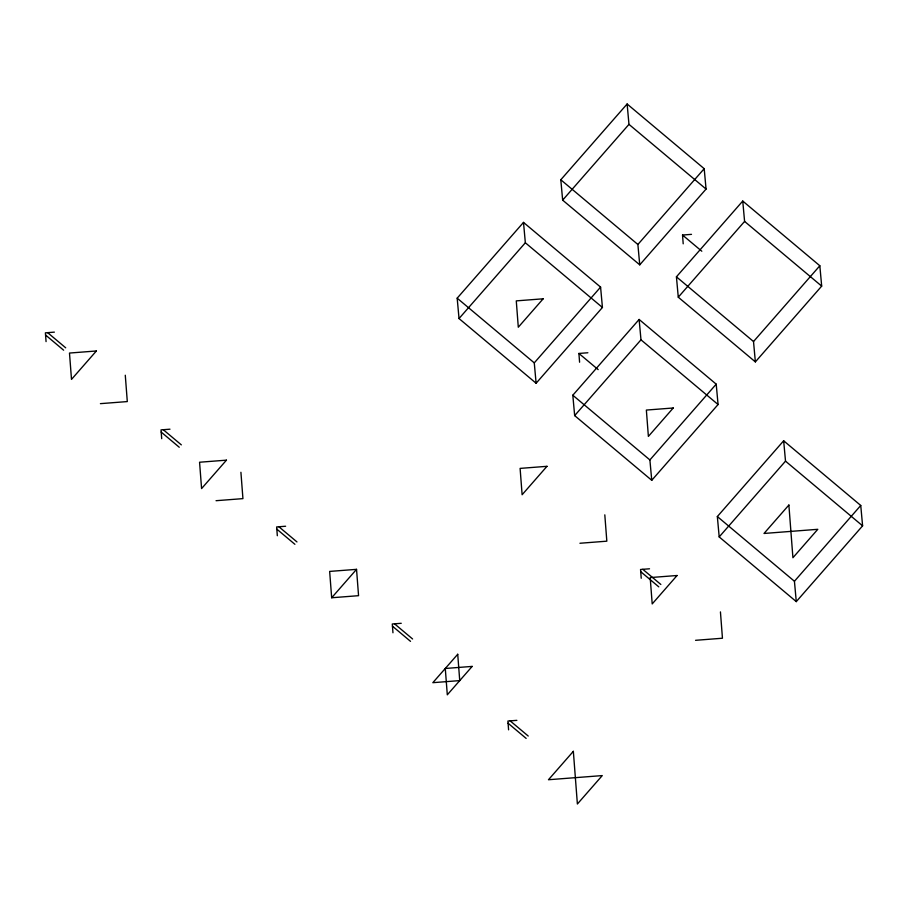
<?xml version="1.0" encoding="UTF-8"?>
<svg xmlns="http://www.w3.org/2000/svg" width="908" height="908" viewBox="0 0 908 908"><rect width="100%" height="100%" fill="white"/><g stroke="black" fill="none" stroke-linecap="round" stroke-linejoin="round"><path stroke-width="1.36" d="M457.178 298.176L523.496 222.403L600.585 287.11L602.435 307.471L536.117 383.244L459.028 318.549L457.178 298.176L534.267 362.882L536.117 383.244M560.803 179.773L627.122 104L704.199 168.695L706.061 189.068L639.743 264.841L562.654 200.146L560.803 179.773L637.881 244.479L639.743 264.841M459.028 318.549L525.346 242.765L523.496 222.403M562.654 200.146L628.972 124.362L627.122 104M534.267 362.882L600.585 287.11M637.881 244.479L704.199 168.695M331.67 597.759L356.538 569.35L358.558 595.682L331.67 597.759L329.649 571.416L356.538 569.35M572.812 395.23L639.13 319.457L716.208 384.163L718.069 404.525L651.751 480.309L574.662 415.603L572.812 395.23L649.89 459.936L651.751 480.309M676.426 276.827L742.744 201.054L819.833 265.76L821.683 286.122L755.365 361.895L678.276 297.2L676.426 276.827L753.515 341.533L755.365 361.895M574.662 415.603L640.98 339.819L639.13 319.457M678.276 297.2L744.594 221.416L742.744 201.054M649.89 459.936L716.208 384.163M753.515 341.533L819.833 265.76M717.343 516.55L783.661 440.777L860.75 505.472L862.6 525.846L796.282 601.618L719.193 536.923L717.343 516.55L794.432 581.256L796.282 601.618M719.193 536.923L785.511 461.139L783.661 440.777M794.432 581.256L860.75 505.472M683.202 243.821L682.532 235.047L691.499 234.355M54.367 332.135L45.4 332.827L46.07 341.612M579.588 362.224L578.907 353.45L587.873 352.758M100.413 403.651L127.302 401.574L125.281 375.231M169.989 429.189L161.034 429.881L161.703 438.666M216.047 500.705L242.935 498.628L240.915 472.285M285.623 526.243L276.656 526.935L277.326 535.72M579.94 543.256L606.828 541.179L604.807 514.847M649.515 568.794L640.549 569.486L641.23 578.271M401.245 623.297L392.29 623.989L392.96 632.774M695.562 640.31L722.45 638.233L720.441 611.901M516.879 720.35L507.913 721.043L508.594 729.828M628.972 124.362L706.061 189.068M744.594 221.416L821.683 286.122M682.532 235.047L701.805 251.221M525.346 242.765L602.435 307.471M640.98 339.819L718.069 404.525M785.511 461.139L862.6 525.846M578.907 353.45L598.179 369.624M642.796 569.316L660.854 584.48M640.719 571.688L658.788 586.852M47.636 332.657L65.705 347.821M163.27 429.711L181.339 444.875M278.904 526.765L296.961 541.928M394.526 623.819L412.595 638.982M510.16 720.873L528.229 736.036M45.57 335.018L63.639 350.193M161.193 432.083L179.262 447.247M276.827 529.137L294.896 544.301M392.46 626.191L410.518 641.354M508.083 723.245L526.152 738.408M96.373 350.976L71.505 379.385L69.485 353.053L96.373 350.976M226.455 460.163L201.587 488.572L199.567 462.229L226.455 460.163M543.166 298.8L518.298 327.221L516.277 300.877L543.166 298.8M546.991 466.315L522.123 494.735L520.102 468.392L546.991 466.315M457.723 654.271L432.844 682.68L459.732 680.603L457.723 654.271M673.248 407.987L648.38 436.408L646.36 410.064L673.248 407.987M472.171 666.404L447.304 694.813L445.283 668.481L472.171 666.404M677.073 575.502L652.205 603.922L650.185 577.579L677.073 575.502M573.345 751.325L548.477 779.734L602.254 775.591L577.386 804L573.345 751.325M788.882 505.041L764.014 533.461L817.79 529.307L792.922 557.728L788.882 505.041"/></g></svg>
